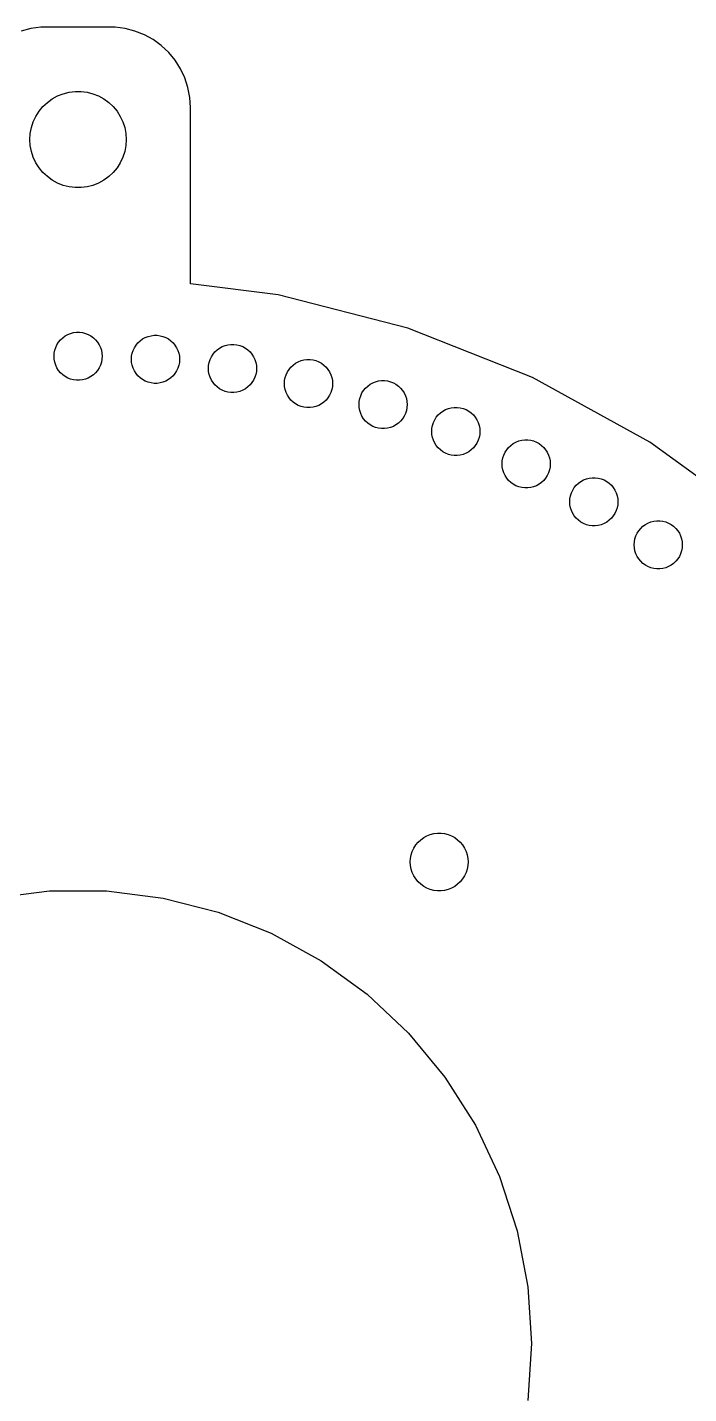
# Model space of a CAD drawing. Header units: metres. Extents: x -82 to 82, y -82 to 82.
# Drawn here: x -3.2 to 38, y -3.1 to 82 of the extents above; entities that cross this region are included whole.
import ezdxf

# ---------------------------------------------------------------- set-up
doc = ezdxf.new("R2010")
doc.units = ezdxf.units.M

msp = doc.modelspace()

# ---------------------------------------------------------------- linework, layer by layer
for p, q in [((-2.9369, 81.9114), (-3.54507, 81.7553)), ((-2.31395, 81.9901), (-2.9369, 81.9114)), ((2.31395, 81.9901), (-2.31395, 81.9901)), ((2.9369, 81.9114), (2.31395, 81.9901)), ((3.54507, 81.7553), (2.9369, 81.9114)), ((4.12889, 81.5241), (3.54507, 81.7553)), ((4.67912, 81.2216), (4.12889, 81.5241)), ((5.18712, 80.8526), (4.67912, 81.2216)), ((5.64484, 80.4227), (5.18712, 80.8526)), ((6.04507, 79.9389), (5.64484, 80.4227)), ((6.38153, 79.4088), (6.04507, 79.9389)), ((6.64888, 78.8406), (6.38153, 79.4088)), ((6.84291, 78.2434), (6.64888, 78.8406)), ((-1.91226, 77.3115), (-1.60747, 77.533)), ((-1.60747, 77.533), (-1.27733, 77.7145)), ((-1.27733, 77.7145), (-0.92705, 77.8532)), ((-0.92705, 77.8532), (-0.56213, 77.9469)), ((-0.56213, 77.9469), (-0.18837, 77.9941)), ((-0.18837, 77.9941), (0.18837, 77.9941)), ((0.18837, 77.9941), (0.56213, 77.9469)), ((0.56213, 77.9469), (0.92705, 77.8532)), ((0.92705, 77.8532), (1.27733, 77.7145)), ((1.27733, 77.7145), (1.60747, 77.533)), ((1.60747, 77.533), (1.91226, 77.3115)), ((6.96057, 77.6267), (6.84291, 78.2434)), ((7, 77), (6.96057, 77.6267)), ((-2.62891, 76.4453), (-2.42705, 76.7634)), ((-2.42705, 76.7634), (-2.1869, 77.0536)), ((-2.1869, 77.0536), (-1.91226, 77.3115)), ((1.91226, 77.3115), (2.1869, 77.0536)), ((2.1869, 77.0536), (2.42705, 76.7634)), ((2.42705, 76.7634), (2.62891, 76.4453)), ((7, 66.012), (7, 77)), ((-2.90575, 75.7461), (-2.78932, 76.1044)), ((-2.78932, 76.1044), (-2.62891, 76.4453)), ((2.62891, 76.4453), (2.78932, 76.1044)), ((2.78932, 76.1044), (2.90575, 75.7461)), ((-3, 75), (-2.97633, 75.376)), ((-2.97633, 74.624), (-3, 75)), ((-2.97633, 75.376), (-2.90575, 75.7461)), ((2.90575, 75.7461), (2.97633, 75.376)), ((2.97633, 75.376), (3, 75)), ((3, 75), (2.97633, 74.624)), ((-2.90575, 74.2539), (-2.97633, 74.624)), ((-2.78932, 73.8956), (-2.90575, 74.2539)), ((2.90575, 74.2539), (2.78932, 73.8956)), ((2.97633, 74.624), (2.90575, 74.2539)), ((-2.62891, 73.5547), (-2.78932, 73.8956)), ((-2.42705, 73.2366), (-2.62891, 73.5547)), ((-2.1869, 72.9464), (-2.42705, 73.2366)), ((2.42705, 73.2366), (2.1869, 72.9464)), ((2.62891, 73.5547), (2.42705, 73.2366)), ((2.78932, 73.8956), (2.62891, 73.5547)), ((-1.91226, 72.6885), (-2.1869, 72.9464)), ((-1.60747, 72.467), (-1.91226, 72.6885)), ((-1.27733, 72.2855), (-1.60747, 72.467)), ((1.60747, 72.467), (1.27733, 72.2855)), ((1.91226, 72.6885), (1.60747, 72.467)), ((2.1869, 72.9464), (1.91226, 72.6885)), ((-0.92705, 72.1468), (-1.27733, 72.2855)), ((-0.56213, 72.0531), (-0.92705, 72.1468)), ((-0.18837, 72.0059), (-0.56213, 72.0531)), ((0.18837, 72.0059), (-0.18837, 72.0059)), ((0.56213, 72.0531), (0.18837, 72.0059)), ((0.92705, 72.1468), (0.56213, 72.0531)), ((1.27733, 72.2855), (0.92705, 72.1468)), ((12.4608, 65.3221), (7, 66.012)), ((20.5496, 63.2453), (12.4608, 65.3221)), ((-0.28107, 62.9734), (-0.09418, 62.997)), ((-0.09418, 62.997), (0.09418, 62.997)), ((0.09418, 62.997), (0.28107, 62.9734)), ((28.3143, 60.171), (20.5496, 63.2453)), ((-1.39465, 62.0522), (-1.31445, 62.2226)), ((-1.31445, 62.2226), (-1.21352, 62.3817)), ((-1.21352, 62.3817), (-1.09344, 62.5268)), ((-1.09344, 62.5268), (-0.95613, 62.6558)), ((-0.95613, 62.6558), (-0.80373, 62.7665)), ((-0.80373, 62.7665), (-0.63866, 62.8572)), ((-0.63866, 62.8572), (-0.46352, 62.9266)), ((-0.46352, 62.9266), (-0.28107, 62.9734)), ((0.28107, 62.9734), (0.46352, 62.9266)), ((0.46352, 62.9266), (0.63866, 62.8572)), ((0.63866, 62.8572), (0.80373, 62.7665)), ((0.80373, 62.7665), (0.95613, 62.6558)), ((0.95613, 62.6558), (1.09344, 62.5268)), ((1.09344, 62.5268), (1.21352, 62.3817)), ((1.21352, 62.3817), (1.31445, 62.2226)), ((1.31445, 62.2226), (1.39465, 62.0522)), ((3.51077, 62.033), (3.61169, 62.1921)), ((3.61169, 62.1921), (3.73178, 62.3372)), ((3.73178, 62.3372), (3.86909, 62.4662)), ((3.86909, 62.4662), (4.02148, 62.5769)), ((4.02148, 62.5769), (4.18655, 62.6676)), ((4.18655, 62.6676), (4.36169, 62.737)), ((4.36169, 62.737), (4.54416, 62.7838)), ((4.54416, 62.7838), (4.73105, 62.8074)), ((4.73105, 62.8074), (4.91942, 62.8074)), ((4.91942, 62.8074), (5.10629, 62.7838)), ((5.10629, 62.7838), (5.28876, 62.737)), ((5.28876, 62.737), (5.4639, 62.6676)), ((5.4639, 62.6676), (5.62897, 62.5769)), ((5.62897, 62.5769), (5.78136, 62.4662)), ((5.78136, 62.4662), (5.91869, 62.3372)), ((5.91869, 62.3372), (6.03876, 62.1921)), ((6.03876, 62.1921), (6.13969, 62.033)), ((8.98204, 62.1001), (9.15718, 62.1694)), ((9.15718, 62.1694), (9.33965, 62.2163)), ((9.33965, 62.2163), (9.52652, 62.2399)), ((9.52652, 62.2399), (9.7149, 62.2399)), ((9.7149, 62.2399), (9.90178, 62.2163)), ((9.90178, 62.2163), (10.0842, 62.1694)), ((10.0842, 62.1694), (10.2594, 62.1001)), ((-1.5, 61.5), (-1.48816, 61.688)), ((-1.48816, 61.312), (-1.5, 61.5)), ((-1.48816, 61.688), (-1.45287, 61.873)), ((-1.45287, 61.127), (-1.48816, 61.312)), ((-1.45287, 61.873), (-1.39465, 62.0522)), ((1.39465, 62.0522), (1.45287, 61.873)), ((1.45287, 61.873), (1.48816, 61.688)), ((1.48816, 61.312), (1.45287, 61.127)), ((1.48816, 61.688), (1.5, 61.5)), ((1.5, 61.5), (1.48816, 61.312)), ((3.32523, 61.3104), (3.33705, 61.4984)), ((3.33705, 61.1224), (3.32523, 61.3104)), ((3.33705, 61.4984), (3.37234, 61.6834)), ((3.37234, 61.6834), (3.43056, 61.8626)), ((3.43056, 61.8626), (3.51077, 62.033)), ((6.13969, 62.033), (6.21989, 61.8626)), ((6.21989, 61.8626), (6.27811, 61.6834)), ((6.27811, 61.6834), (6.3134, 61.4984)), ((6.3134, 61.4984), (6.32523, 61.3104)), ((6.32523, 61.3104), (6.3134, 61.1224)), ((8.16783, 61.1159), (8.22604, 61.295)), ((8.22604, 61.295), (8.30626, 61.4655)), ((8.30626, 61.4655), (8.40718, 61.6245)), ((8.40718, 61.6245), (8.52725, 61.7697)), ((8.52725, 61.7697), (8.66458, 61.8986)), ((8.66458, 61.8986), (8.81697, 62.0093)), ((8.81697, 62.0093), (8.98204, 62.1001)), ((10.2594, 62.1001), (10.4245, 62.0093)), ((10.4245, 62.0093), (10.5768, 61.8986)), ((10.5768, 61.8986), (10.7142, 61.7697)), ((10.7142, 61.7697), (10.8342, 61.6245)), ((10.8342, 61.6245), (10.9352, 61.4655)), ((10.9352, 61.4655), (11.0154, 61.295)), ((11.0154, 61.295), (11.0736, 61.1159)), ((14.0758, 61.2742), (14.2627, 61.2978)), ((14.2627, 61.2978), (14.4511, 61.2978)), ((14.4511, 61.2978), (14.638, 61.2742)), ((-1.39465, 60.9478), (-1.45287, 61.127)), ((-1.31445, 60.7774), (-1.39465, 60.9478)), ((-1.21352, 60.6183), (-1.31445, 60.7774)), ((-1.09344, 60.4732), (-1.21352, 60.6183)), ((-0.95613, 60.3442), (-1.09344, 60.4732)), ((1.09344, 60.4732), (0.95613, 60.3442)), ((1.21352, 60.6183), (1.09344, 60.4732)), ((1.31445, 60.7774), (1.21352, 60.6183)), ((1.39465, 60.9478), (1.31445, 60.7774)), ((1.45287, 61.127), (1.39465, 60.9478)), ((3.37234, 60.9374), (3.33705, 61.1224)), ((3.43056, 60.7582), (3.37234, 60.9374)), ((3.51077, 60.5878), (3.43056, 60.7582)), ((3.61169, 60.4287), (3.51077, 60.5878)), ((3.73178, 60.2836), (3.61169, 60.4287)), ((6.03876, 60.4287), (5.91869, 60.2836)), ((6.13969, 60.5878), (6.03876, 60.4287)), ((6.21989, 60.7582), (6.13969, 60.5878)), ((6.27811, 60.9374), (6.21989, 60.7582)), ((6.3134, 61.1224), (6.27811, 60.9374)), ((8.12071, 60.7428), (8.13254, 60.9308)), ((8.13254, 60.5548), (8.12071, 60.7428)), ((8.13254, 60.9308), (8.16783, 61.1159)), ((8.16783, 60.3698), (8.13254, 60.5548)), ((11.0736, 61.1159), (11.1089, 60.9308)), ((11.1089, 60.5548), (11.0736, 60.3698)), ((11.1089, 60.9308), (11.1207, 60.7428)), ((11.1207, 60.7428), (11.1089, 60.5548)), ((12.9622, 60.3529), (13.0424, 60.5234)), ((13.0424, 60.5234), (13.1434, 60.6824)), ((13.1434, 60.6824), (13.2634, 60.8276)), ((13.2634, 60.8276), (13.4007, 60.9565)), ((13.4007, 60.9565), (13.5531, 61.0672)), ((13.5531, 61.0672), (13.7182, 61.158)), ((13.7182, 61.158), (13.8934, 61.2273)), ((13.8934, 61.2273), (14.0758, 61.2742)), ((14.638, 61.2742), (14.8204, 61.2273)), ((14.8204, 61.2273), (14.9955, 61.158)), ((14.9955, 61.158), (15.1606, 61.0672)), ((15.1606, 61.0672), (15.313, 60.9565)), ((15.313, 60.9565), (15.4503, 60.8276)), ((15.4503, 60.8276), (15.5704, 60.6824)), ((15.5704, 60.6824), (15.6713, 60.5234)), ((15.6713, 60.5234), (15.7515, 60.3529)), ((-0.80373, 60.2335), (-0.95613, 60.3442)), ((-0.63866, 60.1428), (-0.80373, 60.2335)), ((-0.46352, 60.0734), (-0.63866, 60.1428)), ((-0.28107, 60.0266), (-0.46352, 60.0734)), ((-0.09418, 60.003), (-0.28107, 60.0266)), ((0.09418, 60.003), (-0.09418, 60.003)), ((0.28107, 60.0266), (0.09418, 60.003)), ((0.46352, 60.0734), (0.28107, 60.0266)), ((0.63866, 60.1428), (0.46352, 60.0734)), ((0.80373, 60.2335), (0.63866, 60.1428)), ((0.95613, 60.3442), (0.80373, 60.2335)), ((3.86909, 60.1546), (3.73178, 60.2836)), ((4.02148, 60.0439), (3.86909, 60.1546)), ((4.18655, 59.9532), (4.02148, 60.0439)), ((4.36169, 59.8838), (4.18655, 59.9532)), ((4.54416, 59.837), (4.36169, 59.8838)), ((4.73105, 59.8134), (4.54416, 59.837)), ((4.91942, 59.8134), (4.73105, 59.8134)), ((5.10629, 59.837), (4.91942, 59.8134)), ((5.28876, 59.8838), (5.10629, 59.837)), ((5.4639, 59.9532), (5.28876, 59.8838)), ((5.62897, 60.0439), (5.4639, 59.9532)), ((5.78136, 60.1546), (5.62897, 60.0439)), ((5.91869, 60.2836), (5.78136, 60.1546)), ((8.22604, 60.1906), (8.16783, 60.3698)), ((8.30626, 60.0202), (8.22604, 60.1906)), ((8.40718, 59.8611), (8.30626, 60.0202)), ((8.52725, 59.716), (8.40718, 59.8611)), ((8.66458, 59.5871), (8.52725, 59.716)), ((8.81697, 59.4763), (8.66458, 59.5871)), ((10.5768, 59.5871), (10.4245, 59.4763)), ((10.7142, 59.716), (10.5768, 59.5871)), ((10.8342, 59.8611), (10.7142, 59.716)), ((10.9352, 60.0202), (10.8342, 59.8611)), ((11.0154, 60.1906), (10.9352, 60.0202)), ((11.0736, 60.3698), (11.0154, 60.1906)), ((12.8569, 59.8008), (12.8687, 59.9887)), ((12.8687, 59.6127), (12.8569, 59.8008)), ((12.8687, 59.9887), (12.904, 60.1738)), ((12.904, 59.4277), (12.8687, 59.6127)), ((12.904, 60.1738), (12.9622, 60.3529)), ((15.7515, 60.3529), (15.8098, 60.1738)), ((15.8098, 60.1738), (15.845, 59.9887)), ((15.845, 59.6127), (15.8098, 59.4277)), ((15.845, 59.9887), (15.8569, 59.8008)), ((15.8569, 59.8008), (15.845, 59.6127)), ((17.9111, 59.5168), (18.0484, 59.6457)), ((18.0484, 59.6457), (18.2008, 59.7565)), ((18.2008, 59.7565), (18.3659, 59.8472)), ((18.3659, 59.8472), (18.541, 59.9165)), ((18.541, 59.9165), (18.7235, 59.9634)), ((18.7235, 59.9634), (18.9104, 59.987)), ((18.9104, 59.987), (19.0987, 59.987)), ((19.0987, 59.987), (19.2856, 59.9634)), ((19.2856, 59.9634), (19.4681, 59.9165)), ((19.4681, 59.9165), (19.6432, 59.8472)), ((19.6432, 59.8472), (19.8083, 59.7565)), ((19.8083, 59.7565), (19.9607, 59.6457)), ((19.9607, 59.6457), (20.098, 59.5168)), ((35.6325, 56.1478), (28.3143, 60.171)), ((8.98204, 59.3856), (8.81697, 59.4763)), ((9.15718, 59.3162), (8.98204, 59.3856)), ((9.33965, 59.2694), (9.15718, 59.3162)), ((9.52652, 59.2458), (9.33965, 59.2694)), ((9.7149, 59.2458), (9.52652, 59.2458)), ((9.90178, 59.2694), (9.7149, 59.2458)), ((10.0842, 59.3162), (9.90178, 59.2694)), ((10.2594, 59.3856), (10.0842, 59.3162)), ((10.4245, 59.4763), (10.2594, 59.3856)), ((12.9622, 59.2486), (12.904, 59.4277)), ((13.0424, 59.0781), (12.9622, 59.2486)), ((13.1434, 58.9191), (13.0424, 59.0781)), ((13.2634, 58.7739), (13.1434, 58.9191)), ((13.4007, 58.645), (13.2634, 58.7739)), ((15.4503, 58.7739), (15.313, 58.645)), ((15.5704, 58.9191), (15.4503, 58.7739)), ((15.6713, 59.0781), (15.5704, 58.9191)), ((15.7515, 59.2486), (15.6713, 59.0781)), ((15.8098, 59.4277), (15.7515, 59.2486)), ((17.5164, 58.678), (17.5517, 58.863)), ((17.5517, 58.863), (17.6099, 59.0422)), ((17.6099, 59.0422), (17.6901, 59.2126)), ((17.6901, 59.2126), (17.791, 59.3716)), ((17.791, 59.3716), (17.9111, 59.5168)), ((20.098, 59.5168), (20.2181, 59.3716)), ((20.2181, 59.3716), (20.319, 59.2126)), ((20.319, 59.2126), (20.3992, 59.0422)), ((20.3992, 59.0422), (20.4574, 58.863)), ((20.4574, 58.863), (20.4927, 58.678)), ((13.5531, 58.5343), (13.4007, 58.645)), ((13.7182, 58.4435), (13.5531, 58.5343)), ((13.8934, 58.3742), (13.7182, 58.4435)), ((14.0758, 58.3273), (13.8934, 58.3742)), ((14.2627, 58.3037), (14.0758, 58.3273)), ((14.4511, 58.3037), (14.2627, 58.3037)), ((14.638, 58.3273), (14.4511, 58.3037)), ((14.8204, 58.3742), (14.638, 58.3273)), ((14.9955, 58.4435), (14.8204, 58.3742)), ((15.1606, 58.5343), (14.9955, 58.4435)), ((15.313, 58.645), (15.1606, 58.5343)), ((17.5045, 58.49), (17.5164, 58.678)), ((17.5164, 58.302), (17.5045, 58.49)), ((17.5517, 58.1169), (17.5164, 58.302)), ((17.6099, 57.9378), (17.5517, 58.1169)), ((17.6901, 57.7673), (17.6099, 57.9378)), ((20.3992, 57.9378), (20.319, 57.7673)), ((20.4574, 58.1169), (20.3992, 57.9378)), ((20.4927, 58.302), (20.4574, 58.1169)), ((20.4927, 58.678), (20.5045, 58.49)), ((20.5045, 58.49), (20.4927, 58.302)), ((22.4416, 57.8454), (22.5789, 57.9743)), ((22.5789, 57.9743), (22.7313, 58.0851)), ((22.7313, 58.0851), (22.8964, 58.1758)), ((22.8964, 58.1758), (23.0715, 58.2452)), ((23.0715, 58.2452), (23.254, 58.292)), ((23.254, 58.292), (23.4408, 58.3156)), ((23.4408, 58.3156), (23.6292, 58.3156)), ((23.6292, 58.3156), (23.8161, 58.292)), ((23.8161, 58.292), (23.9986, 58.2452)), ((23.9986, 58.2452), (24.1737, 58.1758)), ((24.1737, 58.1758), (24.3388, 58.0851)), ((24.3388, 58.0851), (24.4912, 57.9743)), ((24.4912, 57.9743), (24.6285, 57.8454)), ((17.791, 57.6083), (17.6901, 57.7673)), ((17.9111, 57.4632), (17.791, 57.6083)), ((18.0484, 57.3342), (17.9111, 57.4632)), ((18.2008, 57.2235), (18.0484, 57.3342)), ((18.3659, 57.1327), (18.2008, 57.2235)), ((18.541, 57.0634), (18.3659, 57.1327)), ((18.7235, 57.0165), (18.541, 57.0634)), ((19.4681, 57.0634), (19.2856, 57.0165)), ((19.6432, 57.1327), (19.4681, 57.0634)), ((19.8083, 57.2235), (19.6432, 57.1327)), ((19.9607, 57.3342), (19.8083, 57.2235)), ((20.098, 57.4632), (19.9607, 57.3342)), ((20.2181, 57.6083), (20.098, 57.4632)), ((20.319, 57.7673), (20.2181, 57.6083)), ((22.0469, 57.0066), (22.0822, 57.1916)), ((22.0822, 57.1916), (22.1404, 57.3708)), ((22.1404, 57.3708), (22.2206, 57.5412)), ((22.2206, 57.5412), (22.3215, 57.7003)), ((22.3215, 57.7003), (22.4416, 57.8454)), ((24.6285, 57.8454), (24.7486, 57.7003)), ((24.7486, 57.7003), (24.8495, 57.5412)), ((24.8495, 57.5412), (24.9297, 57.3708)), ((24.9297, 57.3708), (24.9879, 57.1916)), ((24.9879, 57.1916), (25.0232, 57.0066)), ((18.9104, 56.9929), (18.7235, 57.0165)), ((19.0987, 56.9929), (18.9104, 56.9929)), ((19.2856, 57.0165), (19.0987, 56.9929)), ((22.035, 56.8186), (22.0469, 57.0066)), ((22.0469, 56.6306), (22.035, 56.8186)), ((22.0822, 56.4456), (22.0469, 56.6306)), ((22.1404, 56.2664), (22.0822, 56.4456)), ((22.2206, 56.096), (22.1404, 56.2664)), ((24.9297, 56.2664), (24.8495, 56.096)), ((24.9879, 56.4456), (24.9297, 56.2664)), ((25.0232, 56.6306), (24.9879, 56.4456)), ((25.0232, 57.0066), (25.035, 56.8186)), ((25.035, 56.8186), (25.0232, 56.6306)), ((27.2817, 56.1541), (27.4569, 56.2235)), ((27.4569, 56.2235), (27.6393, 56.2703)), ((27.6393, 56.2703), (27.8262, 56.2939)), ((27.8262, 56.2939), (28.0146, 56.2939)), ((28.0146, 56.2939), (28.2015, 56.2703)), ((28.2015, 56.2703), (28.3839, 56.2235)), ((28.3839, 56.2235), (28.5591, 56.1541)), ((22.3215, 55.9369), (22.2206, 56.096)), ((22.4416, 55.7918), (22.3215, 55.9369)), ((22.5789, 55.6628), (22.4416, 55.7918)), ((22.7313, 55.5521), (22.5789, 55.6628)), ((22.8964, 55.4613), (22.7313, 55.5521)), ((23.0715, 55.392), (22.8964, 55.4613)), ((23.254, 55.3452), (23.0715, 55.392)), ((23.4408, 55.3215), (23.254, 55.3452)), ((23.6292, 55.3215), (23.4408, 55.3215)), ((23.8161, 55.3452), (23.6292, 55.3215)), ((23.9986, 55.392), (23.8161, 55.3452)), ((24.1737, 55.4613), (23.9986, 55.392)), ((24.3388, 55.5521), (24.1737, 55.4613)), ((24.4912, 55.6628), (24.3388, 55.5521)), ((24.6285, 55.7918), (24.4912, 55.6628)), ((24.7486, 55.9369), (24.6285, 55.7918)), ((24.8495, 56.096), (24.7486, 55.9369)), ((26.4675, 55.1699), (26.5257, 55.3491)), ((26.5257, 55.3491), (26.6059, 55.5195)), ((26.6059, 55.5195), (26.7069, 55.6786)), ((26.7069, 55.6786), (26.827, 55.8237)), ((26.827, 55.8237), (26.9643, 55.9527)), ((26.9643, 55.9527), (27.1167, 56.0634)), ((27.1167, 56.0634), (27.2817, 56.1541)), ((28.5591, 56.1541), (28.7242, 56.0634)), ((28.7242, 56.0634), (28.8765, 55.9527)), ((28.8765, 55.9527), (29.0139, 55.8237)), ((29.0139, 55.8237), (29.1339, 55.6786)), ((29.1339, 55.6786), (29.2349, 55.5195)), ((29.2349, 55.5195), (29.3151, 55.3491)), ((29.3151, 55.3491), (29.3733, 55.1699)), ((42.3887, 51.2391), (35.6325, 56.1478)), ((26.4204, 54.7969), (26.4322, 54.9849)), ((26.4322, 54.6089), (26.4204, 54.7969)), ((26.4322, 54.9849), (26.4675, 55.1699)), ((26.4675, 54.4239), (26.4322, 54.6089)), ((29.3733, 55.1699), (29.4086, 54.9849)), ((29.4086, 54.6089), (29.3733, 54.4239)), ((29.4086, 54.9849), (29.4204, 54.7969)), ((29.4204, 54.7969), (29.4086, 54.6089)), ((26.5257, 54.2447), (26.4675, 54.4239)), ((26.6059, 54.0743), (26.5257, 54.2447)), ((26.7069, 53.9152), (26.6059, 54.0743)), ((26.827, 53.7701), (26.7069, 53.9152)), ((26.9643, 53.6411), (26.827, 53.7701)), ((27.1167, 53.5304), (26.9643, 53.6411)), ((28.8765, 53.6411), (28.7242, 53.5304)), ((29.0139, 53.7701), (28.8765, 53.6411)), ((29.1339, 53.9152), (29.0139, 53.7701)), ((29.2349, 54.0743), (29.1339, 53.9152)), ((29.3151, 54.2447), (29.2349, 54.0743)), ((29.3733, 54.4239), (29.3151, 54.2447)), ((31.1775, 53.5931), (31.3299, 53.7039)), ((31.3299, 53.7039), (31.495, 53.7946)), ((31.495, 53.7946), (31.6701, 53.864)), ((31.6701, 53.864), (31.8526, 53.9108)), ((31.8526, 53.9108), (32.0395, 53.9344)), ((32.0395, 53.9344), (32.2278, 53.9344)), ((32.2278, 53.9344), (32.4147, 53.9108)), ((32.4147, 53.9108), (32.5972, 53.864)), ((32.5972, 53.864), (32.7723, 53.7946)), ((32.7723, 53.7946), (32.9374, 53.7039)), ((32.9374, 53.7039), (33.0898, 53.5931)), ((27.2817, 53.4397), (27.1167, 53.5304)), ((27.4569, 53.3703), (27.2817, 53.4397)), ((27.6393, 53.3235), (27.4569, 53.3703)), ((27.8262, 53.2999), (27.6393, 53.3235)), ((28.0146, 53.2999), (27.8262, 53.2999)), ((28.2015, 53.3235), (28.0146, 53.2999)), ((28.3839, 53.3703), (28.2015, 53.3235)), ((28.5591, 53.4397), (28.3839, 53.3703)), ((28.7242, 53.5304), (28.5591, 53.4397)), ((30.6455, 52.6254), (30.6808, 52.8104)), ((30.6808, 52.8104), (30.739, 52.9895)), ((30.739, 52.9895), (30.8192, 53.16)), ((30.8192, 53.16), (30.9201, 53.319)), ((30.9201, 53.319), (31.0402, 53.4642)), ((31.0402, 53.4642), (31.1775, 53.5931)), ((33.0898, 53.5931), (33.2271, 53.4642)), ((33.2271, 53.4642), (33.3472, 53.319)), ((33.3472, 53.319), (33.4481, 53.16)), ((33.4481, 53.16), (33.5283, 52.9895)), ((33.5283, 52.9895), (33.5865, 52.8104)), ((33.5865, 52.8104), (33.6218, 52.6254)), ((30.6337, 52.4374), (30.6455, 52.6254)), ((30.6455, 52.2494), (30.6337, 52.4374)), ((30.6808, 52.0643), (30.6455, 52.2494)), ((30.739, 51.8852), (30.6808, 52.0643)), ((33.5865, 52.0643), (33.5283, 51.8852)), ((33.6218, 52.2494), (33.5865, 52.0643)), ((33.6218, 52.6254), (33.6337, 52.4374)), ((33.6337, 52.4374), (33.6218, 52.2494)), ((30.8192, 51.7147), (30.739, 51.8852)), ((30.9201, 51.5557), (30.8192, 51.7147)), ((31.0402, 51.4105), (30.9201, 51.5557)), ((31.1775, 51.2816), (31.0402, 51.4105)), ((31.3299, 51.1709), (31.1775, 51.2816)), ((31.495, 51.0801), (31.3299, 51.1709)), ((31.6701, 51.0108), (31.495, 51.0801)), ((32.7723, 51.0801), (32.5972, 51.0108)), ((32.9374, 51.1709), (32.7723, 51.0801)), ((33.0898, 51.2816), (32.9374, 51.1709)), ((33.2271, 51.4105), (33.0898, 51.2816)), ((33.3472, 51.5557), (33.2271, 51.4105)), ((33.4481, 51.7147), (33.3472, 51.5557)), ((33.5283, 51.8852), (33.4481, 51.7147)), ((35.345, 51.021), (35.5101, 51.1118)), ((35.5101, 51.1118), (35.6853, 51.1811)), ((35.6853, 51.1811), (35.8677, 51.228)), ((35.8677, 51.228), (36.0546, 51.2516)), ((36.0546, 51.2516), (36.243, 51.2516)), ((36.243, 51.2516), (36.4299, 51.228)), ((36.4299, 51.228), (36.6123, 51.1811)), ((36.6123, 51.1811), (36.7875, 51.1118)), ((36.7875, 51.1118), (36.9525, 51.021)), ((31.8526, 50.9639), (31.6701, 51.0108)), ((32.0395, 50.9403), (31.8526, 50.9639)), ((32.2278, 50.9403), (32.0395, 50.9403)), ((32.4147, 50.9639), (32.2278, 50.9403)), ((32.5972, 51.0108), (32.4147, 50.9639)), ((34.6959, 50.1276), (34.7541, 50.3067)), ((34.7541, 50.3067), (34.8343, 50.4772)), ((34.8343, 50.4772), (34.9353, 50.6362)), ((34.9353, 50.6362), (35.0553, 50.7814)), ((35.0553, 50.7814), (35.1927, 50.9103)), ((35.1927, 50.9103), (35.345, 51.021)), ((36.9525, 51.021), (37.1049, 50.9103)), ((37.1049, 50.9103), (37.2422, 50.7814)), ((37.2422, 50.7814), (37.3623, 50.6362)), ((37.3623, 50.6362), (37.4632, 50.4772)), ((37.4632, 50.4772), (37.5435, 50.3067)), ((37.5435, 50.3067), (37.6017, 50.1276)), ((34.6488, 49.7545), (34.6606, 49.9425)), ((34.6606, 49.5665), (34.6488, 49.7545)), ((34.6606, 49.9425), (34.6959, 50.1276)), ((34.6959, 49.3815), (34.6606, 49.5665)), ((34.7541, 49.2023), (34.6959, 49.3815)), ((37.6017, 49.3815), (37.5435, 49.2023)), ((37.6017, 50.1276), (37.637, 49.9425)), ((37.637, 49.5665), (37.6017, 49.3815)), ((37.637, 49.9425), (37.6488, 49.7545)), ((37.6488, 49.7545), (37.637, 49.5665)), ((34.8343, 49.0319), (34.7541, 49.2023)), ((34.9353, 48.8729), (34.8343, 49.0319)), ((35.0553, 48.7277), (34.9353, 48.8729)), ((35.1927, 48.5988), (35.0553, 48.7277)), ((35.345, 48.4881), (35.1927, 48.5988)), ((37.1049, 48.5988), (36.9525, 48.4881)), ((37.2422, 48.7277), (37.1049, 48.5988)), ((37.3623, 48.8729), (37.2422, 48.7277)), ((37.4632, 49.0319), (37.3623, 48.8729)), ((37.5435, 49.2023), (37.4632, 49.0319)), ((35.5101, 48.3973), (35.345, 48.4881)), ((35.6853, 48.328), (35.5101, 48.3973)), ((35.8677, 48.2811), (35.6853, 48.328)), ((36.0546, 48.2575), (35.8677, 48.2811)), ((36.243, 48.2575), (36.0546, 48.2575)), ((36.4299, 48.2811), (36.243, 48.2575)), ((36.6123, 48.328), (36.4299, 48.2811)), ((36.7875, 48.3973), (36.6123, 48.328)), ((36.9525, 48.4881), (36.7875, 48.3973)), ((21.3526, 31.3869), (21.5355, 31.5198)), ((21.5355, 31.5198), (21.7336, 31.6287)), ((21.7336, 31.6287), (21.9438, 31.7119)), ((21.9438, 31.7119), (22.1627, 31.7681)), ((22.1627, 31.7681), (22.387, 31.7964)), ((22.387, 31.7964), (22.613, 31.7964)), ((22.613, 31.7964), (22.8373, 31.7681)), ((22.8373, 31.7681), (23.0562, 31.7119)), ((23.0562, 31.7119), (23.2664, 31.6287)), ((23.2664, 31.6287), (23.4645, 31.5198)), ((23.4645, 31.5198), (23.6474, 31.3869)), ((20.7565, 30.4476), (20.8264, 30.6626)), ((20.8264, 30.6626), (20.9226, 30.8672)), ((20.9226, 30.8672), (21.0438, 31.058)), ((21.0438, 31.058), (21.1879, 31.2322)), ((21.1879, 31.2322), (21.3526, 31.3869)), ((23.6474, 31.3869), (23.8121, 31.2322)), ((23.8121, 31.2322), (23.9562, 31.058)), ((23.9562, 31.058), (24.0773, 30.8672)), ((24.0773, 30.8672), (24.1736, 30.6626)), ((24.1736, 30.6626), (24.2434, 30.4476)), ((20.7, 30), (20.7142, 30.2256)), ((20.7142, 29.7744), (20.7, 30)), ((20.7142, 30.2256), (20.7565, 30.4476)), ((24.2434, 30.4476), (24.2858, 30.2256)), ((24.2858, 30.2256), (24.3, 30)), ((24.3, 30), (24.2858, 29.7744)), ((20.7565, 29.5524), (20.7142, 29.7744)), ((20.8264, 29.3374), (20.7565, 29.5524)), ((20.9226, 29.1328), (20.8264, 29.3374)), ((21.0438, 28.942), (20.9226, 29.1328)), ((21.1879, 28.7678), (21.0438, 28.942)), ((23.9562, 28.942), (23.8121, 28.7678)), ((24.0773, 29.1328), (23.9562, 28.942)), ((24.1736, 29.3374), (24.0773, 29.1328)), ((24.2434, 29.5524), (24.1736, 29.3374)), ((24.2858, 29.7744), (24.2434, 29.5524)), ((-5.29352, 27.7496), (-1.77382, 28.1942)), ((-1.77382, 28.1942), (1.77382, 28.1942)), ((1.77382, 28.1942), (5.29352, 27.7496)), ((21.3526, 28.6131), (21.1879, 28.7678)), ((21.5355, 28.4802), (21.3526, 28.6131)), ((21.7336, 28.3713), (21.5355, 28.4802)), ((21.9438, 28.2881), (21.7336, 28.3713)), ((22.1627, 28.2319), (21.9438, 28.2881)), ((22.387, 28.2036), (22.1627, 28.2319)), ((22.613, 28.2036), (22.387, 28.2036)), ((22.8373, 28.2319), (22.613, 28.2036)), ((23.0562, 28.2881), (22.8373, 28.2319)), ((23.2664, 28.3713), (23.0562, 28.2881)), ((23.4645, 28.4802), (23.2664, 28.3713)), ((23.6474, 28.6131), (23.4645, 28.4802)), ((23.8121, 28.7678), (23.6474, 28.6131)), ((5.29352, 27.7496), (8.72972, 26.8673)), ((8.72972, 26.8673), (12.0283, 25.5614)), ((12.0283, 25.5614), (15.1371, 23.8523)), ((15.1371, 23.8523), (18.0072, 21.767)), ((18.0072, 21.767), (20.5934, 19.3385)), ((20.5934, 19.3385), (22.8547, 16.6049)), ((22.8547, 16.6049), (24.7557, 13.6095)), ((24.7557, 13.6095), (26.2662, 10.3995)), ((26.2662, 10.3995), (27.3625, 7.02548)), ((27.3625, 7.02548), (28.0272, 3.54065)), ((28.0272, 3.54065), (28.25, 0)), ((28.25, 0), (28.0272, -3.54065))]:
    msp.add_line(p, q)

doc.saveas('drawing.dxf')
